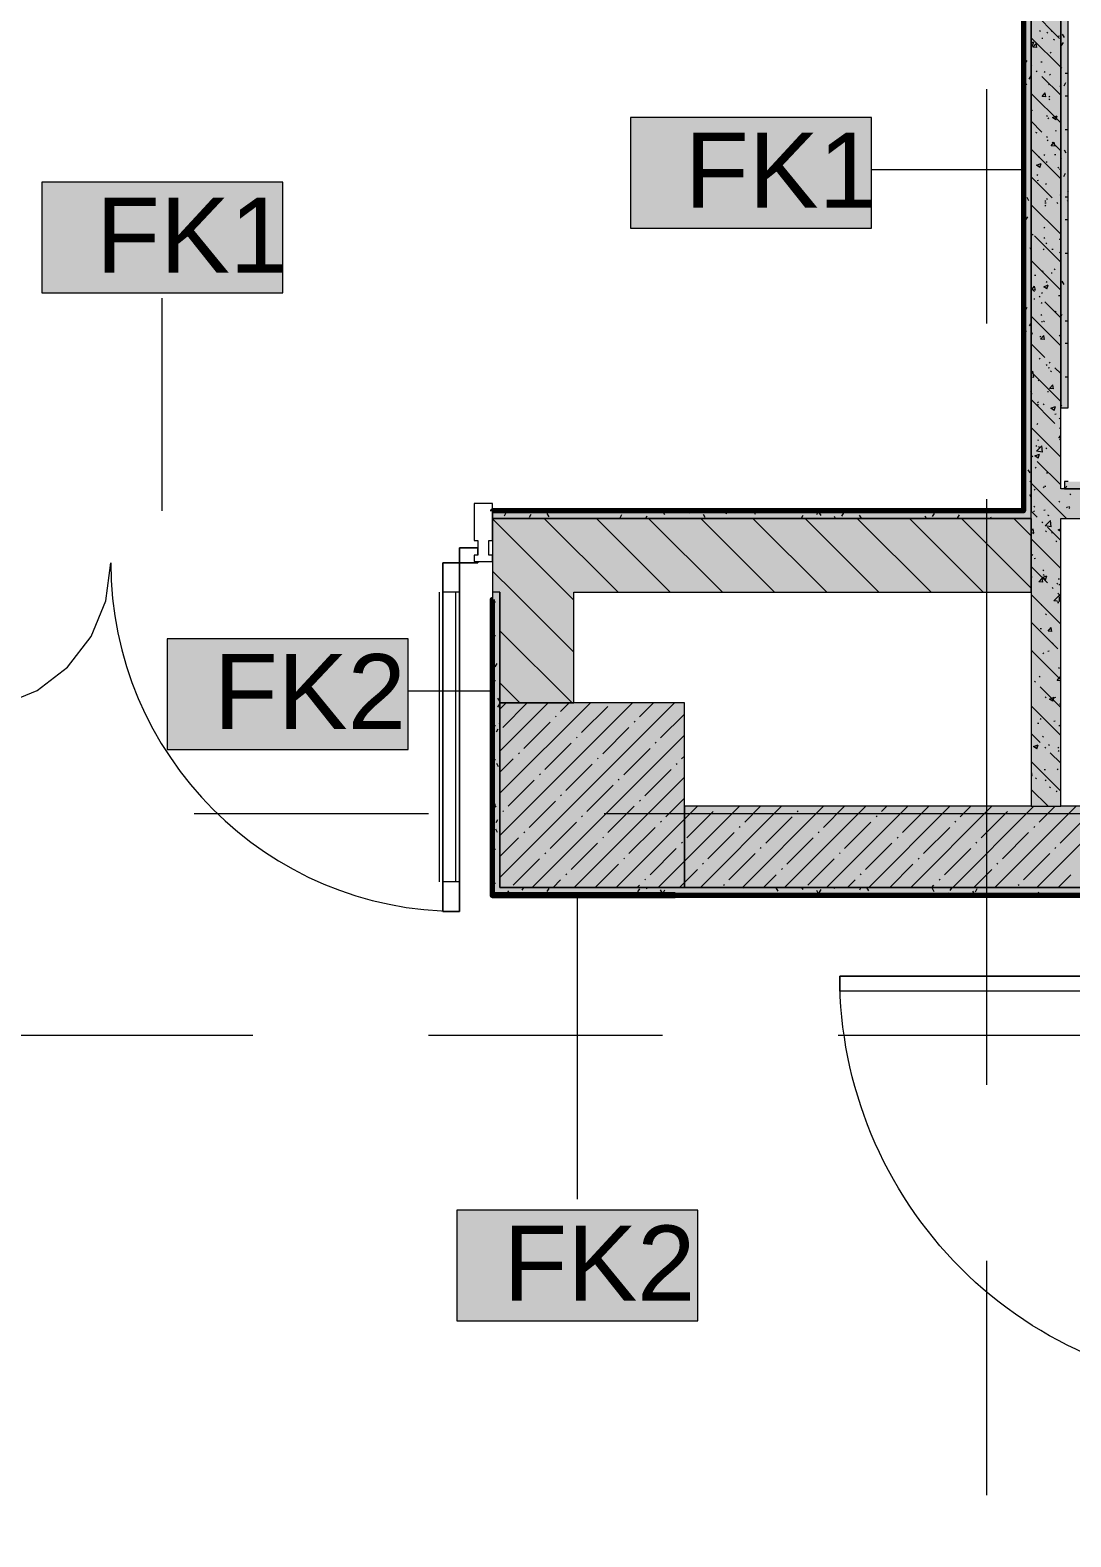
# Model space of a CAD drawing. Header units: millimetres. Extents: x -3817 to 677485, y -22715 to 103890.
# Drawn here: x 399549 to 402370, y 11059 to 15142 of the extents above; entities that cross this region are included whole.
import ezdxf

# ---------------------------------------------------------------- set-up
doc = ezdxf.new("R2010")
doc.units = ezdxf.units.MM
doc.layers.add('PDF _Геометрия', color=7, linetype='Continuous', true_color=0x1d1d1d)
doc.layers.add('PDF _Сплошная заливка', color=7, linetype='Continuous', true_color=0xffffff)
doc.layers.add('PDF _Текст', color=7, linetype='Continuous')
doc.styles.add('PDF GOST-Common', font='arial.ttf')

msp = doc.modelspace()

# ---------------------------------------------------------------- hatches: boundary and pattern name
at = {"layer": 'PDF _Сплошная заливка', "transparency": 33554559}
for points in [[(402242.9, 13839), (402262.9, 13839), (402262.9, 17069), (402242.9, 17069), (402242.9, 13840)], [(402342.9, 13819), (403772.9, 13819), (403772.9, 13899), (403262.9, 13899), (403262.9, 13859), (403257.9, 13859), (403257.9, 13899), (402919.1, 13899), (402907.5, 13879), (402872.9, 13899), (402867.9, 13899), (402867.9, 13859), (402862.9, 13859), (402862.9, 13899), (402342.9, 13899)], [(402262.9, 13819), (402262.9, 13839), (400802.9, 13839), (400802.9, 13819), (401518.8, 13819)], [(400802.9, 12819), (400822.9, 12819), (400822.9, 13619), (400802.9, 13619), (400802.9, 13319)], [(401518.8, 12819), (402762.9, 12819), (402762.9, 13039), (401322.9, 13039), (401322.9, 12819)], [(402741.9, 12799), (402742.9, 12799), (402742.9, 12819), (400802.9, 12819), (400802.9, 12799), (401518.8, 12799)]]:
    msp.add_hatch(color=256, dxfattribs=at).paths.add_polyline_path(points)
h = msp.add_hatch(color=256, dxfattribs=at)
h.paths.add_polyline_path([(402862.9, 13899), (402872.9, 13899), (402884.4, 13919), (402352.9, 13919), (402352.9, 13899)], flags=0)
h.paths.add_polyline_path([(402919.1, 13899), (403762.9, 13899), (403762.9, 13919), (402930.6, 13919), (402926, 13911)], flags=0)
h = msp.add_hatch(color=256, dxfattribs=at)
h.paths.add_polyline_path([(401518.8, 13619), (402262.9, 13619), (402262.9, 13819), (400802.9, 13819), (400802.9, 13619), (401022.9, 13619)], flags=0)
h.paths.add_polyline_path([(396036.9, 13619), (396036.9, 13819), (395947.9, 13819), (395947.9, 13619)], flags=0)
h.paths.add_polyline_path([(397516.9, 13619), (397592.9, 13619), (397592.9, 13819), (397516.9, 13819)], flags=0)
h.paths.add_polyline_path([(398092.9, 13619), (398112.9, 13619), (398112.9, 13819), (398092.9, 13819)], flags=0)

# ---------------------------------------------------------------- linework, layer by layer
at = {"layer": 'PDF _Геометрия', "color": 231, "lineweight": 70, "true_color": 0xff80c0}
for points in [[(400802.9, 17049), (400802.9, 17589), (402567.7, 17589), (402567.7, 17590), (400802.9, 17590), (400801.9, 17590), (400801.9, 17049), (400801.9, 17048), (402241.9, 17048), (402241.9, 13840), (400802.9, 13840), (400802.9, 13839)], [(401298.1, 12799), (401298.1, 12798.5)], [(401298.1, 12798), (402741.9, 12798), (402741.9, 12618.8), (402742.9, 12618.8)]]:
    msp.add_lwpolyline(points, dxfattribs=at)
at = {"layer": 'PDF _Геометрия', "color": 7, "lineweight": 9}
for points in [[(402342.9, 17469), (402342.9, 14119), (402342.9, 17469), (402342.9, 17489), (402537.7, 17489), (402342.9, 17489)], [(402362.9, 14119), (402362.9, 17461)], [(402262.9, 13819), (400802.9, 13819), (402262.9, 13819), (402262.9, 13839), (402262.9, 17069), (402262.9, 17149)], [(402242.9, 17069), (401322.9, 17069), (402242.9, 17069), (402262.9, 17069), (402262.9, 13839)], [(402242.9, 17049), (402242.9, 13840)], [(402242.4, 14763.9), (401829.9, 14763.9)], [(399907.3, 13839.5), (399907.3, 14416.2)], [(402242.9, 13839), (400802.9, 13839)], [(400822.9, 13619), (400802.9, 13619)], [(400802.9, 13599), (400802.9, 12819)], [(400802.4, 13351.2), (400573.9, 13351.2)], [(402262.9, 13039), (402342.9, 13039)], [(401032.3, 12798), (401032.3, 11974.6)], [(401298.1, 12799), (402741.9, 12799)]]:
    msp.add_lwpolyline(points, dxfattribs=at)
at = {"layer": 'PDF _Геометрия', "color": 231, "lineweight": 9, "true_color": 0xff80c0}
for points in [[(400802.9, 13839), (402242.9, 13839), (402242.9, 13840), (402242.9, 17049), (402241.9, 17049), (400802.9, 17049)], [(402742.9, 12618.8), (402742.9, 12799), (402741.9, 12799), (401298.1, 12799)], [(401298.1, 12798.5), (401298.1, 12798)]]:
    msp.add_lwpolyline(points, dxfattribs=at)
at = {"layer": 'PDF _Геометрия', "color": 252, "lineweight": 9, "true_color": 0x878787}
for points in [[(402339.9, 15120), (402264.4, 15195.4)], [(402342.9, 15041.5), (402262.9, 15121.5)], [(402262.9, 15107.8), (402270, 15110.5)], [(402266.4, 15099.7), (402270, 15110.4)], [(402285.4, 15141.2), (402288.2, 15139.4)], [(402291.5, 15120.4), (402294.9, 15120.9)], [(402305.2, 15136.5), (402307.7, 15134.2)], [(402316.8, 15139.3), (402319.5, 15141.3)], [(402322.9, 15117.4), (402325.7, 15115.6)], [(402336, 15126.3), (402339.4, 15126.7)], [(402262.9, 15102.1), (402266.4, 15099.8)], [(402278.3, 15095), (402267.7, 15095.9), (402276.3, 15106.1)], [(402278.3, 15094.9), (402276.3, 15106.1)], [(402314.6, 15080.1), (402317.3, 15082.1)], [(402264.4, 15044.5), (402262.9, 15046.1)], [(402279.5, 15029.5), (402277, 15032)], [(402289.3, 15056.2), (402292.6, 15056.6)], [(402297.9, 15030.4), (402300.4, 15028.1)], [(402342.9, 14966.1), (402292.1, 15016.9)], [(402309.8, 14994.9), (402313.2, 14995.4)], [(402312.5, 15020.9), (402315.1, 15022.9)], [(402340.5, 14991.3), (402342.9, 14989.2)], [(402342.9, 14890.6), (402262.9, 14970.6)], [(402303, 14961.2), (402292.4, 14962.2), (402300.9, 14972.4)], [(402303, 14961.2), (402300.9, 14972.3)], [(402310.3, 14961.7), (402313, 14963.7)], [(402310.3, 14956), (402313.1, 14954.2)], [(402263.1, 14924.8), (402266.4, 14925.2)], [(402304.7, 14911.3), (402307.2, 14909.1)], [(402308.2, 14902.5), (402310.8, 14904.6)], [(402329.3, 14899.2), (402320.4, 14905.2), (402332.9, 14910)], [(402329.3, 14899.2), (402332.9, 14909.9)], [(402292.1, 14866), (402262.9, 14895.2)], [(402274.9, 14865.6), (402277.8, 14863.8)], [(402328.6, 14869.4), (402331.9, 14869.9)], [(402307.2, 14850.9), (402304.7, 14853.4)], [(402306, 14843.3), (402308.7, 14845.4)], [(402327.7, 14827.5), (402317, 14828.4), (402325.6, 14838.6)], [(402342.9, 14815.2), (402319.8, 14838.4)], [(402327.7, 14827.4), (402325.6, 14838.6)], [(402342.9, 14739.7), (402262.9, 14819.7)], [(402281.8, 14799.3), (402285.1, 14799.8)], [(402297.4, 14805.2), (402299.9, 14803)], [(402303.8, 14784.1), (402306.5, 14786.2)], [(402326.3, 14805.2), (402329.6, 14805.6)], [(402319.8, 14687.5), (402262.9, 14744.4)], [(402286, 14770.3), (402277.1, 14776.3), (402289.6, 14781.1)], [(402277.8, 14750.9), (402280.6, 14749.1)], [(402286, 14770.2), (402289.6, 14781)], [(402335.2, 14770.8), (402338.1, 14769)], [(402340, 14766.2), (402342.5, 14763.9)], [(402279.5, 14735.1), (402282.9, 14735.5)], [(402301.7, 14724.9), (402304.3, 14727)], [(402342.9, 14588.9), (402262.9, 14668.9)], [(402299.5, 14665.8), (402302.2, 14667.8)], [(402299.9, 14680.4), (402302.7, 14678.6)], [(402300.1, 14673.8), (402303.4, 14674.2)], [(402304.2, 14686.2), (402306.7, 14683.9)], [(402334.8, 14672.4), (402332.3, 14674.9)], [(402342.9, 14694.6), (402341.7, 14694.7), (402342.9, 14696.1)], [(402265.2, 14589.5), (402268.1, 14587.7)], [(402342.9, 14513.5), (402272, 14584.4)], [(402296.9, 14580.1), (402299.3, 14577.8)], [(402297.3, 14606.6), (402300, 14608.6)], [(402295.2, 14547.4), (402297.8, 14549.4)], [(402302.7, 14565.6), (402305.5, 14563.8)], [(402318.8, 14548.3), (402322.2, 14548.8)], [(402339.5, 14541.1), (402341.9, 14538.8)], [(402342.9, 14573.8), (402340, 14575.8), (402342.9, 14576.9)], [(402342.9, 14438), (402262.9, 14518)], [(402272.1, 14478.2), (402275.4, 14478.6)], [(402293, 14488.2), (402295.7, 14490.2)], [(402303.7, 14461), (402306.1, 14458.8)], [(402316.6, 14484.1), (402319.9, 14484.5)], [(402324.8, 14495.1), (402327.6, 14493.3)], [(402272, 14433.5), (402262.9, 14442.6)], [(402274.1, 14437.4), (402263.5, 14438.4), (402272.1, 14448.6)], [(402269.8, 14413.9), (402273.1, 14414.4)], [(402274.2, 14437.4), (402272.1, 14448.5)], [(402287.1, 14418.4), (402284.6, 14421)], [(402290.9, 14429), (402293.5, 14431)], [(402305.6, 14440.9), (402296.8, 14446.8), (402309.2, 14451.6)], [(402305.6, 14440.8), (402309.2, 14451.5)], [(402337.1, 14422.8), (402340.5, 14423.2)], [(402290.1, 14404.3), (402293, 14402.5)], [(402342.9, 14362.6), (402299.6, 14405.9)], [(402327.6, 14380.4), (402330.5, 14378.6)], [(402342.9, 14287.1), (402262.9, 14367.1)], [(402288.7, 14369.8), (402291.4, 14371.9)], [(402290.4, 14352.7), (402293.7, 14353.1)], [(402296.3, 14354.9), (402298.8, 14352.7)], [(402262.9, 14321.5), (402265.9, 14322.7)], [(402262.9, 14313.5), (402266, 14322.6)], [(402299.6, 14255), (402262.9, 14291.8)], [(402286.5, 14310.6), (402289.2, 14312.7)], [(402298.8, 14303.7), (402288.2, 14304.6), (402296.8, 14314.8)], [(402298.8, 14303.6), (402296.8, 14314.8)], [(402338.9, 14315.9), (402341.4, 14313.6)], [(402284.4, 14251.4), (402287, 14253.5)], [(402262.9, 14213.2), (402267.8, 14218.3)], [(402342.9, 14136.3), (402262.9, 14216.3)], [(402269.7, 14201.4), (402267.8, 14218.2)], [(402303.2, 14235.9), (402305.6, 14233.6)], [(402309.1, 14227.2), (402312.4, 14227.6)], [(402314.7, 14239.9), (402312.2, 14242.4)], [(402315.1, 14219), (402317.9, 14217.2)], [(402342.9, 14211.8), (402327.3, 14227.3)], [(402262.9, 14202.5), (402269.7, 14201.4)], [(402282.2, 14192.3), (402284.9, 14194.3)], [(402323.5, 14169.9), (402312.9, 14170.9), (402321.4, 14181.1)], [(402323.5, 14169.9), (402321.4, 14181)], [(402262.9, 14157.1), (402265.7, 14157.5)], [(402327.3, 14076.5), (402262.9, 14140.9)], [(402279.7, 14128.7), (402282.5, 14126.9)], [(402280, 14133.1), (402282.7, 14135.1)], [(402295.8, 14129.8), (402298.3, 14127.5)], [(402306.8, 14162.9), (402310.2, 14163.4)], [(402262.9, 14093.2), (402263.4, 14093.2)], [(402325.2, 14111.4), (402316.4, 14117.4), (402328.8, 14122.2)], [(402325.2, 14111.4), (402328.8, 14122.1)], [(402327.4, 14101.7), (402330.7, 14102.1)], [(402338.4, 14090.8), (402340.9, 14088.5)], [(402342.9, 13985.4), (402262.9, 14065.4)], [(402277.9, 14073.9), (402280.5, 14075.9)], [(402342.4, 14061.4), (402339.9, 14063.9)], [(402275.7, 14014.7), (402278.4, 14016.7)], [(402293.3, 13998.8), (402277.5, 14001.2), (402291.3, 14015.7)], [(402280.6, 14031.5), (402284, 14032)], [(402282.6, 14013.9), (402285.4, 14012.1)], [(402293.3, 13998.7), (402291.3, 14015.6)], [(402302.6, 14010.7), (402305.1, 14008.5)], [(402342.9, 14036.7), (402337.5, 14037.1), (402342.9, 14043.5)], [(402340, 14033.8), (402342.8, 14032)], [(402267, 13986), (402264.4, 13988.5)], [(402281.9, 13982.5), (402273.1, 13988.4), (402285.5, 13993.2)], [(402342.9, 13910), (402279.5, 13973.4)], [(402282, 13982.4), (402285.6, 13993.2)], [(402273.6, 13955.5), (402276.2, 13957.5)], [(402304.6, 13943.4), (402307.4, 13941.6)], [(402358.4, 13819), (402342.9, 13834.5), (402262.9, 13914.5)], [(402271.4, 13896.3), (402274.1, 13898.4)], [(402295.3, 13904.7), (402297.8, 13902.4)], [(402299.4, 13906.1), (402302.7, 13906.5)], [(402355, 13897.9), (402353.9, 13899)], [(402370, 13882.9), (402367.5, 13885.4)], [(402270, 13852.6), (402272.8, 13850.8)], [(402297.1, 13841.8), (402300.4, 13842.2)], [(402337.9, 13865.6), (402340.4, 13863.3)], [(402359, 13848.5), (402361.7, 13850.5)], [(402364.5, 13850.7), (402367.8, 13851.1)], [(402364.9, 13848.6), (402367.7, 13846.8)], [(402279.5, 13822.5), (402262.9, 13839.1)], [(402269.2, 13837.1), (402271.9, 13839.2)], [(402294.6, 13807.4), (402292.1, 13809.9)], [(402316.9, 13796.2), (402301.1, 13798.6), (402314.9, 13813)], [(402307.5, 13828.7), (402310.3, 13826.9)], [(402316.9, 13796.1), (402314.9, 13813)], [(402262.9, 13785), (402267.9, 13791)], [(402262.9, 13780.5), (402270, 13779.9)], [(402342.9, 13683.7), (402262.9, 13763.7)], [(402267.1, 13777.9), (402269.7, 13780)], [(402270, 13779.8), (402267.9, 13791)], [(402302.1, 13785.6), (402304.6, 13783.3)], [(402342.9, 13759.1), (402307.2, 13794.9)], [(402317.7, 13780.5), (402321, 13781)], [(402342.9, 13783.3), (402336, 13787.9), (402342.9, 13790.6)], [(402264.9, 13718.7), (402267.6, 13720.8)], [(402329.5, 13758.2), (402332.3, 13756.4)], [(402307.2, 13644), (402262.9, 13688.3)], [(402270.9, 13710.4), (402274.2, 13710.9)], [(402294.8, 13679.5), (402297.2, 13677.2)], [(402262.9, 13659.7), (402265.4, 13661.6)], [(402294.6, 13646.1), (402284, 13647.1), (402292.6, 13657.3)], [(402294.6, 13646.1), (402292.6, 13657.2)], [(402301.6, 13653), (402292.7, 13659), (402305.2, 13663.8)], [(402294.9, 13667.3), (402297.7, 13665.5)], [(402301.6, 13653), (402305.2, 13663.7)], [(402332.4, 13643.4), (402335.2, 13641.6)], [(402336.4, 13655.1), (402339.7, 13655.5)], [(402337.4, 13640.5), (402339.8, 13638.2)], [(402342.9, 13532.8), (402262.9, 13612.8)], [(402262.9, 13602.1), (402263.3, 13602.4)], [(402322.3, 13628.9), (402319.8, 13631.4)], [(402340.5, 13593.5), (402324.6, 13596), (402338.5, 13610.4)], [(402342.9, 13608.3), (402334.8, 13616.3)], [(402340.5, 13593.5), (402338.5, 13610.4)], [(402289.6, 13584.9), (402293, 13585.4)], [(402301.6, 13560.4), (402304.1, 13558.2)], [(402334.2, 13590.8), (402337.5, 13591.2)], [(402334.8, 13465.5), (402262.9, 13537.4)], [(402287.4, 13520.7), (402290.7, 13521.1)], [(402319.3, 13512.4), (402308.7, 13513.3), (402317.3, 13523.5)], [(402319.3, 13512.3), (402317.3, 13523.5)], [(402319.8, 13482.1), (402322.6, 13480.3)], [(402342.9, 13381.9), (402262.9, 13461.9)], [(402262.9, 13461.9), (402265.2, 13460.4)], [(402294.2, 13454.4), (402296.7, 13452.1)], [(402308, 13459.4), (402311.3, 13459.9)], [(402336.8, 13415.3), (402339.3, 13413.1)], [(402262.9, 13389.5), (402264.5, 13389.7)], [(402274.5, 13374.9), (402272, 13377.5)], [(402284.4, 13391.7), (402287.3, 13389.9)], [(402342.9, 13306.5), (402287.1, 13362.4)], [(402342.9, 13378.8), (402333.4, 13379.6), (402341.9, 13389.8)], [(402341.8, 13375), (402342.9, 13375.9)], [(402342.9, 13384.6), (402341.9, 13389.7)], [(402301.1, 13335.3), (402303.5, 13333)], [(402321.2, 13323.6), (402312.3, 13329.5), (402324.8, 13334.3)], [(402321.2, 13323.5), (402324.8, 13334.3)], [(402326.7, 13334), (402330, 13334.4)], [(402339.6, 13315.8), (402342.2, 13317.8)], [(402342.9, 13231.1), (402262.9, 13311.1)], [(402287.3, 13277), (402290.1, 13275.2)], [(402287.1, 13211.5), (402262.9, 13235.7)], [(402279.9, 13263.8), (402283.2, 13264.3)], [(402324.4, 13269.7), (402327.8, 13270.1)], [(402337.4, 13256.6), (402340.1, 13258.7)], [(402277.9, 13194.6), (402269.1, 13200.6), (402281.5, 13205.4)], [(402277.7, 13199.6), (402281, 13200)], [(402277.9, 13194.6), (402281.5, 13205.3)], [(402293.7, 13229.2), (402296.2, 13226.9)], [(402302.2, 13196.4), (402299.6, 13198.9)], [(402309.4, 13206.5), (402312.2, 13204.7)], [(402335.3, 13197.4), (402337.9, 13199.5)], [(402336.3, 13190.2), (402338.8, 13187.9)], [(402342.9, 13080.2), (402262.9, 13160.2)], [(402342.9, 13155.7), (402314.7, 13183.8)], [(402262.9, 13132.5), (402263.7, 13133.5)], [(402262.9, 13122.6), (402265.8, 13122.3)], [(402265.8, 13122.3), (402263.7, 13133.4)], [(402274.7, 13115.6), (402277.6, 13113.8)], [(402298.2, 13138.3), (402301.5, 13138.7)], [(402300.5, 13110.2), (402303, 13107.9)], [(402333.1, 13138.2), (402335.8, 13140.3)], [(402308.7, 13039), (402262.9, 13084.8)], [(402312.2, 13091.7), (402315, 13089.9)], [(402330.9, 13079.1), (402333.6, 13081.1)]]:
    msp.add_lwpolyline(points, dxfattribs=at)
at = {"layer": 'PDF _Геометрия', "color": 253, "lineweight": 9, "true_color": 0x9b9b9b}
for points in [[(402243.3, 15129.5), (402242.9, 15130.1)], [(402349.2, 15108.9), (402344.1, 15100.2)], [(402352.9, 15122.4), (402347.9, 15131.1)], [(402247.3, 15061.4), (402242.9, 15069.1)], [(402250.7, 15060.2), (402245.6, 15051.5)], [(402345.1, 15040.8), (402342.9, 15037)], [(402242.9, 14994.9), (402243.3, 14994.9)], [(402251.4, 14993.4), (402246.4, 15002.1)], [(402261.8, 15018.5), (402256.8, 15009.8)], [(402356.2, 14999.2), (402351.2, 14990.5)], [(402355.1, 15025.4), (402362.9, 15025.4)], [(402355.1, 14964.4), (402362.9, 14964.4)], [(402242.9, 14934), (402243.3, 14934)], [(402355.1, 14873), (402362.9, 14873)], [(402242.9, 14842.5), (402243.3, 14842.5)], [(402344, 14795.1), (402342.9, 14793.2)], [(402358.1, 14808.6), (402353.1, 14817.3)], [(402245.5, 14746.4), (402242.9, 14741.9)], [(402355.2, 14753.5), (402350.1, 14744.8)], [(402362.9, 14705.9), (402361.3, 14703.1)], [(402242.9, 14659.6), (402243.3, 14659.6)], [(402256.6, 14679.6), (402251.6, 14688.3)], [(402355.1, 14690.1), (402362.9, 14690.1)], [(402362.9, 14678.4), (402361.2, 14681.3)], [(402252.6, 14636.7), (402247.5, 14628)], [(402355.1, 14629.2), (402362.9, 14629.2)], [(402242.9, 14598.7), (402243.3, 14598.7)], [(402344, 14589.3), (402342.9, 14591.1)], [(402262.9, 14546.8), (402259.7, 14552.3)], [(402355.1, 14537.7), (402362.9, 14537.7)], [(402242.9, 14507.2), (402243.3, 14507.2)], [(402352.1, 14453.2), (402347.1, 14461.9)], [(402251.5, 14391), (402246.4, 14382.3)], [(402250.6, 14324.2), (402245.6, 14332.9)], [(402262.6, 14349.4), (402257.6, 14340.7)], [(402345.9, 14371.7), (402342.9, 14366.5)], [(402355.1, 14354.8), (402362.9, 14354.8)], [(402242.9, 14324.4), (402243.3, 14324.4)], [(402355.1, 14293.9), (402362.9, 14293.9)], [(402242.9, 14263.4), (402243.3, 14263.4)], [(402242.9, 14172), (402243.3, 14172)], [(402355.1, 14202.4), (402362.9, 14202.4)], [(402262.9, 14166.9), (402260.6, 14162.9)], [(402344.8, 14125.9), (402342.9, 14122.6)], [(402242.9, 13989.1), (402243.3, 13989.1)], [(402242.9, 13928.1), (402243.3, 13928.1)], [(402259.9, 13942.4), (402254.9, 13951.1)], [(402262.9, 13876.3), (402258.9, 13883.1)], [(402262.9, 13923.1), (402259.5, 13917.2)], [(402355.3, 13899), (402353.4, 13902.4)], [(402358.9, 13906.6), (402354.6, 13899)], [(400802.9, 13836.7), (400810.7, 13836.7)], [(400838.8, 13834), (400833.8, 13825.3)], [(400892.1, 13836.7), (400902.1, 13836.7)], [(400906.8, 13829.9), (400901.8, 13821.2)], [(400914.5, 13834.4), (400911.8, 13839)], [(400956.1, 13823.2), (400951.1, 13831.9)], [(400953, 13836.7), (400963.1, 13836.7)], [(401105.4, 13836.7), (401115.5, 13836.7)], [(401152.6, 13828.8), (401147.6, 13820.1)], [(401196.9, 13836.7), (401206.9, 13836.7)], [(401220.6, 13824.7), (401217.3, 13819)], [(401269.9, 13828.4), (401264.8, 13837.1)], [(401288.3, 13836.7), (401298.4, 13836.7)], [(401337.9, 13832.5), (401334.1, 13839)], [(401379.5, 13821.3), (401374.5, 13830)], [(401440, 13838.9), (401434.9, 13830.2)], [(401471.2, 13836.7), (401481.3, 13836.7)], [(401515.6, 13829.5), (401510.6, 13838.2)], [(401562.7, 13836.7), (401572.7, 13836.7)], [(401623.6, 13836.7), (401633.7, 13836.7)], [(401644.1, 13826.6), (401639.7, 13819)], [(401685.7, 13837.8), (401680.7, 13829.1)], [(401693.3, 13826.5), (401688.3, 13835.2)], [(401732.8, 13819), (401729.9, 13824)], [(401753.7, 13833.7), (401748.7, 13825)], [(401776, 13836.7), (401786.1, 13836.7)], [(401803, 13819.4), (401797.9, 13828.1)], [(401867.4, 13836.7), (401877.5, 13836.7)], [(401958.9, 13836.7), (401968.9, 13836.7)], [(401979.2, 13819), (401975.6, 13825.1)], [(401999.5, 13832.6), (401994.4, 13823.9)], [(402067.5, 13828.5), (402062.5, 13819.8)], [(402075.1, 13835.8), (402073.2, 13839)], [(402141.8, 13836.7), (402151.8, 13836.7)], [(402155.2, 13819), (402153.4, 13822.1)], [(402233.2, 13836.7), (402243.3, 13836.7)], [(400802.9, 13592.8), (400810.7, 13592.8)], [(400802.9, 13501.4), (400810.7, 13501.4)], [(400803.2, 13467.4), (400802.9, 13467)], [(400814.3, 13425.8), (400809.3, 13417.1)], [(400802.9, 13379.5), (400810.7, 13379.5)], [(400821.4, 13316.1), (400816.4, 13307.4)], [(400822.2, 13323.6), (400817.2, 13332.3)], [(400802.9, 13257.6), (400810.7, 13257.6)], [(400817.3, 13248.1), (400812.3, 13239.4)], [(400822.9, 13261.5), (400821.3, 13264.2)], [(400802.9, 13166.1), (400810.7, 13166.1)], [(400819.2, 13145.9), (400814.2, 13154.6)], [(400808.1, 13104.2), (400803, 13112.9)], [(400802.9, 13044.2), (400810.7, 13044.2)], [(400812.2, 13036.2), (400807.1, 13044.9)], [(400816.2, 13002.3), (400811.2, 12993.6)], [(400816.2, 12968.2), (400811.2, 12976.9)], [(400822.9, 12953), (400822.3, 12952)], [(400805.1, 12926.5), (400802.9, 12930.3)], [(400802.9, 12922.3), (400810.7, 12922.3)], [(400802.9, 12830.8), (400810.7, 12830.8)], [(400831.1, 12800.4), (400841.2, 12800.4)], [(400845.6, 12809.4), (400840.6, 12800.7)], [(400878.7, 12799), (400876.3, 12803.3)], [(400886.3, 12819), (400882.2, 12811.8)], [(400955.3, 12816.5), (400950.2, 12807.8)], [(400983.5, 12800.4), (400993.6, 12800.4)], [(401075, 12800.4), (401085, 12800.4)], [(401166.4, 12800.4), (401176.5, 12800.4)], [(401201, 12815.4), (401196, 12806.7)], [(401221.5, 12815), (401219.1, 12819)], [(401263.1, 12803.8), (401258.1, 12812.5)], [(401269, 12811.3), (401264, 12802.6)], [(401484.7, 12819), (401483.3, 12816.7)], [(401576.9, 12809), (401571.8, 12817.7)], [(401644.9, 12813.1), (401641.5, 12819)], [(401650.8, 12802), (401649.1, 12799)], [(401686.5, 12801.9), (401681.5, 12810.6)], [(401692.5, 12813.2), (401687.4, 12804.5)], [(401723.4, 12799), (401723.1, 12799.5)], [(401731, 12819), (401729.1, 12815.6)], [(401801.4, 12819), (401797.1, 12811.6)], [(401822.6, 12810.1), (401817.6, 12818.8)], [(401896.6, 12800.9), (401895.5, 12799)], [(402000.3, 12807.1), (401995.3, 12815.8)], [(402040.2, 12799), (402036.9, 12804.6)], [(402047.8, 12819), (402042.8, 12810.5)], [(402110, 12800), (402104.9, 12808.7)], [(402115.9, 12815.1), (402110.9, 12806.4)], [(402286.5, 12799), (402282.6, 12805.7)]]:
    msp.add_lwpolyline(points, dxfattribs=at)
at = {"layer": 'PDF _Геометрия', "color": 253, "lineweight": 9, "true_color": 0xaaaaaa}
for points in [[(402142.9, 14347.4), (402142.9, 14982.4)], [(402142.9, 12283.7), (402142.9, 13871.2)], [(400762.9, 13702), (400762.9, 13699), (400712.9, 13699), (400712.9, 13739), (400762.9, 13739)], [(400658.9, 12834), (400658.9, 13619)], [(400712.9, 13619), (400667.9, 13619)], [(400702.9, 12834), (400702.9, 13619)], [(399993.8, 13019), (400628.8, 13019)], [(401105, 13019), (402692.5, 13019)], [(400712.9, 12834), (400667.9, 12834)], [(398565, 12419), (400152.5, 12419)], [(400628.8, 12419), (401263.8, 12419)], [(401740, 12419), (403327.5, 12419)], [(402142.9, 11172.4), (402142.9, 11807.4)]]:
    msp.add_lwpolyline(points, dxfattribs=at)
at = {"layer": 'PDF _Геометрия', "color": 7, "lineweight": 9}
for points in [[(401829.9, 14905.8), (401176.8, 14905.8), (401176.8, 14605.8), (401829.9, 14605.8)], [(400233.8, 14730.1), (399580.7, 14730.1), (399580.7, 14430.1), (400233.8, 14430.1)], [(400573.9, 13493.1), (399920.7, 13493.1), (399920.7, 13193.1), (400573.9, 13193.1)], [(401322.9, 13319), (400822.9, 13319), (400822.9, 12819), (401322.9, 12819)], [(401358.8, 11944.5), (400705.7, 11944.5), (400705.7, 11644.5), (401358.8, 11644.5)]]:
    msp.add_lwpolyline(points, close=True, dxfattribs=at)
at = {"layer": 'PDF _Геометрия', "color": 9, "lineweight": 9, "true_color": 0xc0c0c0}
for points in [[(402362.9, 13919), (402352.9, 13919), (402352.9, 13899), (402872.9, 13899), (402342.9, 13899), (402342.9, 14119), (402362.9, 14119)], [(400802.9, 13839), (400802.9, 13819), (400802.9, 13619), (400802.9, 13599)], [(402742.9, 12819), (400822.9, 12819), (400822.9, 13619), (400822.9, 13319), (401022.9, 13319), (401022.9, 13619), (402262.9, 13619), (402262.9, 13819), (402262.9, 13039), (401322.9, 13039), (401322.9, 12819), (402762.9, 12819)], [(402762.9, 13039), (402342.9, 13039), (402342.9, 13819), (403772.9, 13819)], [(400802.9, 12819), (400802.9, 12799), (401298.1, 12799)]]:
    msp.add_lwpolyline(points, dxfattribs=at)
at = {"layer": 'PDF _Геометрия', "color": 7, "lineweight": 20}
msp.add_lwpolyline([(400762.9, 13719), (400752.9, 13719), (400752.9, 13702), (400802.9, 13702), (400802.9, 13719), (400792.9, 13719), (400792.9, 13759), (400802.9, 13759), (400802.9, 13859), (400752.9, 13859), (400752.9, 13759), (400762.9, 13759)], close=True, dxfattribs=at)
at = {"layer": 'PDF _Геометрия', "lineweight": 9}
for points in [[(401022.9, 13597.5), (401001.4, 13619), (400802.9, 13817.5)], [(401142.8, 13619), (400942.8, 13819)], [(401284.2, 13619), (401084.2, 13819)], [(401425.7, 13619), (401225.7, 13819)], [(401567.1, 13619), (401367.1, 13819)], [(401708.5, 13619), (401508.5, 13819)], [(401849.9, 13619), (401649.9, 13819)], [(401991.3, 13619), (401791.3, 13819)], [(402132.8, 13619), (401932.8, 13819)], [(402262.9, 13630.3), (402074.2, 13819)], [(402262.9, 13771.7), (402215.6, 13819)], [(401022.9, 13456.1), (400860, 13619), (400802.9, 13676.1)], [(401018.5, 13319), (400822.9, 13514.7)], [(400877.1, 13319), (400822.9, 13373.2)], [(400822.9, 13302.2), (400839.7, 13319)], [(400822.9, 13188.1), (400953.8, 13319)], [(400822.9, 13074.1), (401067.8, 13319)], [(400822.9, 12960), (401181.9, 13319)], [(400822.9, 12846), (401295.9, 13319)], [(400830.4, 13252.6), (400896.8, 13319)], [(400987.2, 13295.4), (401010.8, 13319)], [(401201.1, 13281.2), (401238.9, 13319)], [(400973, 13281.2), (400975.3, 13283.5)], [(401044.2, 13238.4), (401115.5, 13309.7)], [(401258.1, 13224.1), (401322.9, 13288.9)], [(400887.4, 13195.6), (400958.7, 13266.9)], [(400910, 12819), (401322.9, 13231.9)], [(401101.3, 13181.4), (401172.5, 13252.6)], [(401186.8, 13266.9), (401189.2, 13269.3)], [(400944.5, 13138.6), (401015.7, 13209.9)], [(401030, 13224.1), (401032.4, 13226.5)], [(401158.3, 13124.3), (401229.6, 13195.6)], [(401243.8, 13209.9), (401246.2, 13212.3)], [(400822.9, 13131.1), (400858.9, 13167.1)], [(400873.2, 13181.4), (400875.5, 13183.7)], [(401001.5, 13081.6), (401072.8, 13152.9)], [(401087, 13167.1), (401089.4, 13169.5)], [(401300.9, 13152.9), (401303.2, 13155.2)], [(401315.1, 13167.1), (401322.9, 13174.9)], [(400844.7, 13038.8), (400915.9, 13110.1)], [(400930.2, 13124.3), (400932.6, 13126.7)], [(401024, 12819), (401322.9, 13117.9)], [(401144, 13110.1), (401146.4, 13112.5)], [(401215.3, 13067.3), (401286.6, 13138.6)], [(400987.2, 13067.3), (400989.6, 13069.7)], [(401058.5, 13024.5), (401129.8, 13095.8)], [(400830.4, 13024.5), (400832.8, 13026.9)], [(400901.7, 12981.8), (400973, 13053.1)], [(401115.5, 12967.5), (401186.8, 13038.8)], [(401138.1, 12819), (401322.9, 13003.8), (401358.1, 13039)], [(401201.1, 13053.1), (401203.4, 13055.4)], [(401252.1, 12819), (401322.9, 12889.8), (401472.1, 13039)], [(401272.3, 13010.3), (401322.9, 13060.8)], [(401366.2, 12819), (401586.2, 13039)], [(401414.9, 13038.8), (401415.1, 13039)], [(401480.2, 12819), (401700.2, 13039)], [(401486.2, 12996), (401529.2, 13039)], [(401594.3, 12819), (401814.3, 13039)], [(401628.7, 13024.5), (401631.1, 13026.9)], [(401643, 13038.8), (401643.2, 13039)], [(401700, 12981.8), (401757.2, 13039)], [(401708.3, 12819), (401928.3, 13039)], [(401822.4, 12819), (402042.4, 13039)], [(401856.8, 13024.5), (401871.3, 13039)], [(401913.9, 12967.5), (401985.2, 13038.8)], [(401936.4, 12819), (402156.4, 13039)], [(402050.5, 12819), (402270.5, 13039)], [(402070.7, 13010.3), (402099.4, 13039)], [(402164.5, 12819), (402384.5, 13039)], [(402213.2, 13038.8), (402213.4, 13039)], [(402278.6, 12819), (402498.6, 13039)], [(402284.5, 12996), (402327.5, 13039)], [(400958.7, 12924.8), (401030, 12996)], [(401044.2, 13010.3), (401046.6, 13012.7)], [(401258.1, 12996), (401260.5, 12998.4)], [(401329.4, 12953.3), (401400.6, 13024.5)], [(401543.2, 12939), (401614.5, 13010.3)], [(401757.1, 12924.8), (401828.3, 12996)], [(401842.6, 13010.3), (401845, 13012.7)], [(402056.4, 12996), (402058.8, 12998.4)], [(402127.7, 12953.3), (402199, 13024.5)], [(402341.6, 12939), (402412.8, 13010.3)], [(400822.9, 12903), (400873.2, 12953.3)], [(400887.4, 12967.5), (400889.8, 12969.9)], [(401101.3, 12953.3), (401103.6, 12955.6)], [(401172.5, 12910.5), (401243.8, 12981.8)], [(401386.4, 12896.2), (401457.7, 12967.5)], [(401471.9, 12981.8), (401474.3, 12984.2)], [(401600.2, 12882), (401671.5, 12953.3)], [(401685.8, 12967.5), (401688.1, 12969.9)], [(401899.6, 12953.3), (401902, 12955.6)], [(401970.9, 12910.5), (402042.2, 12981.8)], [(402184.7, 12896.2), (402256, 12967.5)], [(402270.3, 12981.8), (402272.6, 12984.2)], [(400944.5, 12910.5), (400946.8, 12912.9)], [(401015.7, 12867.7), (401087, 12939)], [(401229.6, 12853.5), (401300.9, 12924.8)], [(401315.1, 12939), (401317.5, 12941.4)], [(401443.4, 12839.2), (401514.7, 12910.5)], [(401529, 12924.8), (401531.3, 12927.1)], [(401742.8, 12910.5), (401745.2, 12912.9)], [(401814.1, 12867.7), (401885.4, 12939)], [(402027.9, 12853.5), (402099.2, 12924.8)], [(402113.5, 12939), (402115.8, 12941.4)], [(402241.8, 12839.2), (402313, 12910.5)], [(402327.3, 12924.8), (402329.7, 12927.1)], [(400858.9, 12825), (400930.2, 12896.2)], [(401081.1, 12819), (401144, 12882)], [(401158.3, 12896.2), (401160.7, 12898.6)], [(401309.2, 12819), (401322.9, 12832.7), (401357.9, 12867.7)], [(401372.1, 12882), (401374.5, 12884.4)], [(401586, 12867.7), (401588.3, 12870.1)], [(401657.3, 12825), (401728.5, 12896.2)], [(401879.4, 12819), (401942.4, 12882)], [(401956.6, 12896.2), (401959, 12898.6)], [(402107.5, 12819), (402156.2, 12867.7)], [(402170.5, 12882), (402172.9, 12884.4)], [(400967, 12819), (400987.2, 12839.2)], [(401001.5, 12853.5), (401003.8, 12855.8)], [(401195.1, 12819), (401201.1, 12825)], [(401215.3, 12839.2), (401217.7, 12841.6)], [(401429.2, 12825), (401431.5, 12827.3)], [(401537.2, 12819), (401571.7, 12853.5)], [(401765.3, 12819), (401785.6, 12839.2)], [(401799.8, 12853.5), (401802.2, 12855.8)], [(401993.4, 12819), (401999.4, 12825)], [(402013.7, 12839.2), (402016, 12841.6)], [(402227.5, 12825), (402229.9, 12827.3)], [(402335.6, 12819), (402370.1, 12853.5)]]:
    msp.add_lwpolyline(points, dxfattribs=at)
at = {"layer": 'PDF _Геометрия', "color": 253, "lineweight": 9, "true_color": 0xaaaaaa}
for points in [[(400712.9, 13699), (400712.9, 13739), (400762.9, 13739), (400712.9, 13739), (400712.9, 13699), (400762.9, 13699), (400762.9, 13702), (400762.9, 13699)], [(400667.9, 13699), (400712.9, 13699), (400712.9, 12754), (400667.9, 12754), (400667.9, 13699), (400667.9, 12754), (400712.9, 12754), (400712.9, 13699)], [(402863.9, 12538.8), (402863.9, 12578.8), (401744.1, 12578.8), (401744.1, 12538.8)]]:
    msp.add_lwpolyline(points, close=True, dxfattribs=at)
at = {"layer": 'PDF _Геометрия', "color": 253, "lineweight": 13, "true_color": 0xaaaaaa}
msp.add_lwpolyline([(400762.9, 13719), (400762.9, 13739), (400712.9, 13739), (400712.9, 13699), (400762.9, 13699), (400762.9, 13702)], dxfattribs=at)
at = {"layer": 'PDF _Геометрия', "color": 253, "lineweight": 9, "true_color": 0xaaaaaa}
for points in [[(399367.9, 13699), (399367.9, 13299), (399471.4, 13312.6), (399567.9, 13352.6), (399650.7, 13416.2), (399714.3, 13499), (399754.3, 13595.5), (399767.9, 13699, 0.414213), (400712.9, 12754), (400712.9, 13699)], [(402863.9, 11059), (402463.9, 11059), (402477.5, 11162.5), (402517.5, 11259), (402581, 11341.8), (402663.9, 11405.4), (402760.4, 11445.4), (402863.9, 11459, -0.414214), (401744.1, 12578.8), (402863.9, 12578.8)]]:
    msp.add_lwpolyline(points, format="xyb", dxfattribs=at)
at = {"layer": 'PDF _Геометрия', "color": 96, "lineweight": 70, "true_color": 0x008000}
for points in [[(400802.9, 13599), (400801.9, 13599), (400801.9, 12797.5), (400802.9, 12797.5), (401298.1, 12797.5), (401298.1, 12798)], [(401298.1, 12798.5), (400802.9, 12798.5), (400802.9, 12819)]]:
    msp.add_lwpolyline(points, dxfattribs=at)
at = {"layer": 'PDF _Геометрия', "color": 96, "lineweight": 9, "true_color": 0x008000}
for points in [[(400802.9, 12819), (400802.9, 13599)], [(401298.1, 12798), (401298.1, 12798.5)]]:
    msp.add_lwpolyline(points, dxfattribs=at)
at = {"layer": 'PDF _Сплошная заливка', "lineweight": 35, "transparency": 33554559}
for points in [[(402342.9, 13039), (402342.9, 17569), (402262.9, 13039), (402262.9, 17569)], [(402362.9, 14119), (402362.9, 17469), (402342.9, 14119), (402342.9, 17469)], [(400822.9, 13319), (401022.9, 13319), (400822.9, 13619), (401022.9, 13619)], [(400822.9, 12819), (401322.9, 12819), (400822.9, 13319), (401322.9, 13319)]]:
    msp.add_solid(points, dxfattribs=at)
at = {"layer": 'PDF _Сплошная заливка', "lineweight": 9, "transparency": 33554559}
for points in [[(401829.9, 14905.8), (401176.8, 14905.8), (401829.9, 14605.8), (401176.8, 14605.8)], [(400233.8, 14730.1), (399580.7, 14730.1), (400233.8, 14430.1), (399580.7, 14430.1)], [(400573.9, 13493.1), (399920.7, 13493.1), (400573.9, 13193.1), (399920.7, 13193.1)], [(401358.8, 11944.5), (400705.7, 11944.5), (401358.8, 11644.5), (400705.7, 11644.5)]]:
    msp.add_solid(points, dxfattribs=at)
at = {"layer": 'PDF _Сплошная заливка', "color": 96, "lineweight": 35, "true_color": 0x008000, "transparency": 33554559}
for points in [[(400801.9, 12797.5), (400802.9, 12798.5), (400801.9, 13599)], [(401298.1, 12797.5), (401298.1, 12798.5), (400802.9, 12797.5)]]:
    msp.add_solid(points, dxfattribs=at)

# ---------------------------------------------------------------- texts
at = {"layer": 'PDF _Текст', "char_height": 203.2, "attachment_point": 4, "style": 'PDF GOST-Common'}
for s, insert in [('FK1', (401323.9, 14762.4)), ('FK1', (399727.8, 14586.7)), ('FK2', (400047.1, 13349.7)), ('FK2', (400832.1, 11801.1))]:
    msp.add_mtext(s, dxfattribs=dict(at, insert=insert))

doc.saveas('drawing.dxf')
